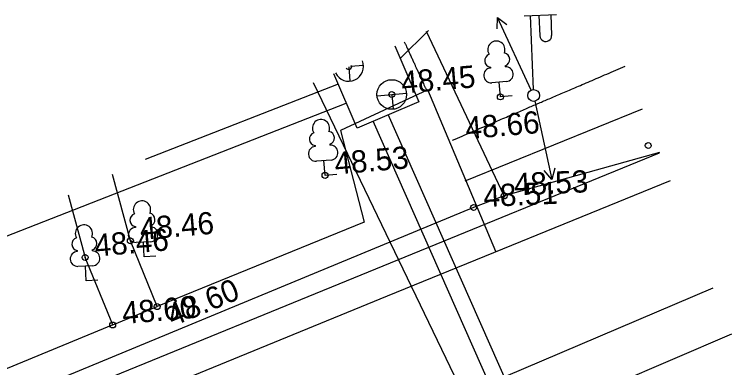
# Model space of a CAD drawing. Extents: x 641579.7 to 641642.5, y 6455926.6 to 6456004.9.
# Drawn here: x 641602.23 to 641626.44, y 6455992.99 to 6456004.91 of the extents above; entities that cross this region are included whole.
import ezdxf

# ---------------------------------------------------------------- set-up
doc = ezdxf.new("R2010")
doc.units = 0
for name, color, linetype in [('10', 7, 'Continuous'), ('11', 7, 'Continuous'), ('12', 7, 'Continuous'), ('14', 7, 'Continuous'), ('16', 7, 'Continuous'), ('17', 7, 'Continuous'), ('19', 7, 'Continuous'), ('2', 7, 'Continuous'), ('23', 7, 'Continuous'), ('3', 7, 'Continuous'), ('30', 7, 'Continuous'), ('54', 7, 'Continuous'), ('59', 7, 'Continuous'), ('6', 7, 'Continuous')]:
    doc.layers.add(name, color=color, linetype=linetype)

# ---------------------------------------------------------------- blocks, each defined once
blk = doc.blocks.new('PUNKT')
at = {"layer": '54'}
blk.add_circle((0, 0), 10, dxfattribs=at)
blk = doc.blocks.new('VSOEKA')
at = {"layer": '6'}
for p, q in [((-50, 0), (50, 0)), ((0, 0), (0, -50))]:
    blk.add_line(p, q, dxfattribs=at)
blk.add_circle((0, 0), 50, dxfattribs=at)
blk = doc.blocks.new('VLAIPU')
at = {"layer": '10'}
for p, q in [((-25, 103.2), (-25, 100)), ((25, 103.2), (25, 100)), ((25, 50), (-25, 50)), ((0, 0), (0, 50)), ((40, 0), (0, 0))]:
    blk.add_line(p, q, dxfattribs=at)
for centre, radius, start, end in [((0, 160), 29.2, 332.5799, 207.4201), ((-20, 125), 22.4, 105.2441, 257.079), ((20, 125), 22.4, 282.9209, 74.7559), ((-25, 75), 25, 90, 270), ((25, 75), 25, 270, 89.9999)]:
    blk.add_arc(centre, radius, start, end, dxfattribs=at)
blk = doc.blocks.new('KVPOST')
at = {"layer": '11'}
for p, q in [((-20, 270), (90, 270)), ((0, 270), (0, 20)), ((30, 270), (30, 200)), ((70, 270), (70, 200))]:
    blk.add_line(p, q, dxfattribs=at)
blk.add_circle((0, 0), 20, dxfattribs=at)
blk.add_arc((50, 200), 20, 179.9393, 0.0607, dxfattribs=at)
blk = doc.blocks.new('KMNOOL')
at = {"layer": '12'}
for p, q in [((20, 0), (290, 0)), ((255.4, 17.6), (290, 0)), ((290, 0), (255.4, -18.7))]:
    blk.add_line(p, q, dxfattribs=at)
blk = doc.blocks.new('KLAIPU')
at = {"layer": '10'}
for p, q in [((-25, 103.2), (-25, 100)), ((25, 103.2), (25, 100)), ((25, 50), (-25, 50)), ((0, 0), (0, 50)), ((40, 0), (0, 0))]:
    blk.add_line(p, q, dxfattribs=at)
for centre, radius, start, end in [((0, 160), 29.2, 332.5799, 207.4201), ((-20, 125), 22.4, 105.2441, 257.079), ((20, 125), 22.4, 282.921, 74.7559), ((-25, 75), 25, 90, 270), ((25, 75), 25, 270, 90)]:
    blk.add_arc(centre, radius, start, end, dxfattribs=at)

msp = doc.modelspace()

# ---------------------------------------------------------------- linework, layer by layer
at = {"layer": '14'}
msp.add_line((641605.978, 6455987.249), (641625.822, 6455995.684), dxfattribs=at)
at = {"layer": '16'}
for p, q in [((641615.259, 6456003.42), (641616.215, 6456004.363)), ((641613.164, 6456002.554), (641606.645, 6456000.009)), ((641613.42, 6456001.899), (641594.948, 6455994.686)), ((641625.36, 6455977.787), (641614.853, 6456001.529)), ((641624.852, 6455977.562), (641614.345, 6456001.304))]:
    msp.add_line(p, q, dxfattribs=at)
msp.add_lwpolyline([(641615.076, 6456003.845), (641615.883, 6456001.962), (641613.8, 6456001.07), (641613.014, 6456002.907)], dxfattribs=at)
at = {"layer": '17'}
for p, q in [((641623.627, 6456000.486), (641623.627, 6456000.486)), ((641580.752, 6455982.57), (641624.012, 6456000.241)), ((641618.763, 6455998.784), (641618.763, 6455998.784)), ((641617.732, 6455998.394), (641617.732, 6455998.394))]:
    msp.add_line(p, q, dxfattribs=at)
for points in [[(641624.009, 6456000.247), (641618.763, 6455998.784), (641616.143, 6456004.331)], [(641618.763, 6455998.784), (641617.732, 6455998.394), (641601.723, 6455991.774), (641584.553, 6455984.609), (641584.719, 6455983.829), (641596.103, 6455971.048)]]:
    msp.add_lwpolyline(points, dxfattribs=at)
at = {"layer": '19'}
msp.add_line((641625.647, 6455974.955), (641612.333, 6456002.597), dxfattribs=at)
at = {"layer": '2'}
for p, q in [((641606.148, 6455997.269), (641606.148, 6455997.269)), ((641604.62, 6455996.708), (641604.62, 6455996.708)), ((641607.052, 6455995.05), (641607.052, 6455995.05)), ((641605.551, 6455994.43), (641605.551, 6455994.43))]:
    msp.add_line(p, q, dxfattribs=at)
at = {"layer": '23'}
msp.add_line((641626.445, 6455994.115), (641599.183, 6455982.495), dxfattribs=at)
at = {"layer": '3'}
for p, q in [((641606.148, 6455997.269), (641605.545, 6455999.508)), ((641604.047, 6455998.827), (641604.62, 6455996.708)), ((641607.052, 6455995.05), (641606.148, 6455997.269)), ((641605.551, 6455994.43), (641607.052, 6455995.05))]:
    msp.add_line(p, q, dxfattribs=at)
at = {"layer": '30'}
for p, q in [((641623.426, 6456001.715), (641617.439, 6455999.278)), ((641614.041, 6455997.895), (641607.052, 6455995.05)), ((641605.551, 6455994.43), (641604.62, 6455996.708)), ((641605.551, 6455994.43), (641580.195, 6455983.967))]:
    msp.add_line(p, q, dxfattribs=at)
for points in [[(641618.482, 6455996.91), (641616.185, 6456002.363), (641613.245, 6456000.989), (641614.041, 6455997.895)], [(641581.136, 6455981.608), (641614.822, 6455995.414), (641624.383, 6455999.307)]]:
    msp.add_lwpolyline(points, dxfattribs=at)
for points in [[(641615.395, 6456003.99), (641615.643, 6456003.447), (641615.89, 6456002.904), (641616.138, 6456002.361)], [(641617.027, 6456000.67), (641618.968, 6456001.501), (641620.91, 6456002.332), (641622.851, 6456003.163)]]:
    msp.add_open_spline(points, degree=2, dxfattribs=at)
at = {"layer": '54'}
msp.add_arc((641613.519, 6456003.157), 0.1, 214.9374, 13.9994, dxfattribs=at)
at = {"layer": '6'}
for p, q in [((641613.52, 6456003.137), (641613.561, 6456002.658)), ((641613.573, 6456003.161), (641614.017, 6456003.199)), ((641614.972, 6456002.208), (641614.972, 6456002.208))]:
    msp.add_line(p, q, dxfattribs=at)
msp.add_arc((641613.519, 6456003.157), 0.5, 206.5511, 22.3858, dxfattribs=at)

# ---------------------------------------------------------------- block references
at = {"layer": '10'}
for name, p, xscale, yscale, rotation in [('VLAIPU', (641618.638, 6456002.126), 0.009998871254519946, 0.009998871254519945, 4.882315635650483), ('VLAIPU', (641612.719, 6455999.478), 0.009998871254519946, 0.009998871254519945, 4.882315635650483), ('KLAIPU', (641606.611, 6455996.73), 0.009998879816188607, 0.009998879816188605, 2.5636814662964147), ('KLAIPU', (641604.651, 6455995.919), 0.009998879816188607, 0.009998879816188605, 2.5636814662964147)]:
    msp.add_blockref(name, p, dxfattribs=dict(at, xscale=xscale, yscale=yscale, rotation=rotation))
at = {"layer": '11', "xscale": 0.009998879816188607, "yscale": 0.009998879816188605, "rotation": 2.5636814662964147}
msp.add_blockref('KVPOST', (641619.759, 6456002.175), dxfattribs=at)
at = {"layer": '12'}
for xscale, yscale, rotation in [(0.009998879816188605, 0.009998879816188605, 114.80093015028861), (0.009998879816188607, 0.009998879816188608, -77.76464757393882)]:
    msp.add_blockref('KMNOOL', (641619.759, 6456002.175), dxfattribs=dict(at, xscale=xscale, yscale=yscale, rotation=rotation))
at = {"layer": '54'}
for p, xscale, yscale, rotation in [((641614.972, 6456002.208), 0.009998871254519946, 0.009998871254519945, 4.882315635650483), ((641618.638, 6456002.126), 0.009998871254519946, 0.009998871254519945, 4.882315635650483), ((641623.627, 6456000.486), 0.009998879816188607, 0.009998879816188605, 2.5636814662964147), ((641612.719, 6455999.478), 0.009998871254519946, 0.009998871254519945, 4.882315635650483), ((641618.763, 6455998.784), 0.009998879816188607, 0.009998879816188605, 2.5636814662964147), ((641617.732, 6455998.394), 0.009998879816188607, 0.009998879816188605, 2.5636814662964147), ((641606.148, 6455997.269), 0.009998871254519946, 0.009998871254519945, 4.882315635650483), ((641604.62, 6455996.708), 0.009998871254519946, 0.009998871254519945, 4.882315635650483), ((641607.052, 6455995.05), 0.009998871254519946, 0.009998871254519945, 4.882315635650483), ((641605.551, 6455994.43), 0.009998871254519946, 0.009998871254519945, 4.882315635650483)]:
    msp.add_blockref('PUNKT', p, dxfattribs=dict(at, xscale=xscale, yscale=yscale, rotation=rotation))
at = {"layer": '6', "xscale": 0.009998871254519946, "yscale": 0.009998871254519945, "rotation": 4.882315635650483}
msp.add_blockref('VSOEKA', (641614.972, 6456002.208), dxfattribs=at)

# ---------------------------------------------------------------- texts
for s, rotation, p in [('48.45', 4.8823, (641615.32, 6456002.238)), ('48.53', 4.8823, (641613.068, 6455999.507)), ('48.53', 2.5637, (641619.113, 6455998.799)), ('48.51', 2.5637, (641618.082, 6455998.41)), ('48.46', 4.8823, (641606.496, 6455997.299)), ('48.46', 4.8823, (641604.969, 6455996.738)), ('48.60', 4.8823, (641605.9, 6455994.459))]:
    msp.add_text(s, height=0.7499, rotation=rotation).set_placement(p)
at = {"layer": '59'}
for s, rotation, p in [('48.66', 4.8823, (641617.487, 6456000.698)), ('48.60', 22.5033, (641607.576, 6455994.37))]:
    msp.add_text(s, height=0.7499, rotation=rotation, dxfattribs=at).set_placement(p)

doc.saveas('drawing.dxf')
